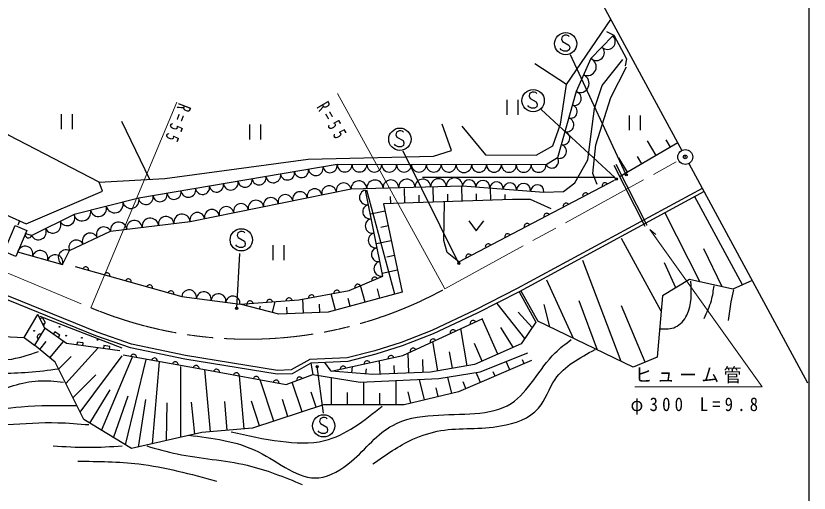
# Model space of a CAD drawing. Units: millimetres, scale not verified. Extents: x 40000 to 680000, y 20000 to 380000.
# Drawn here: x 472262 to 579000, y 250818 to 315082 of the extents above; entities that cross this region are included whole.
import ezdxf

# ---------------------------------------------------------------- set-up
doc = ezdxf.new("R2010")
doc.units = ezdxf.units.MM
doc.header["$LTSCALE"] = 1000
doc.header["$PDMODE"] = 32
doc.header["$PDSIZE"] = 500
doc.linetypes.add('CHAIN', pattern=[18.5, 12, -1.5, 3.5, -1.5])
for name, color, linetype, lineweight in [('M-BGD', 7, 'Continuous', 25), ('M-BMK', 2, 'CHAIN', 13), ('M-BMK-SRVR', 3, 'Continuous', 25), ('M-STR-HTXT', 7, 'Continuous', 13), ('M-STR-STRC', 7, 'Continuous', 25), ('M-TTL-BAND', 7, 'Continuous', 25)]:
    doc.layers.add(name, color=color, linetype=linetype, lineweight=lineweight)
doc.layers.add('M-OTRS', color=6, linetype='Continuous')
doc.styles.add('ＭＳ ゴシック', font='')
doc.styles.get('ＭＳ ゴシック').set_extended_font_data('MS Gothic')

msp = doc.modelspace()

# ---------------------------------------------------------------- linework, layer by layer
at = {"layer": 'M-BGD'}
for p, q in [((552585, 312375), (549645, 309324)), ((546369, 305859), (542095, 308625)), ((549645, 309324), (547648, 304886)), ((547648, 304886), (545152, 295954)), ((538345, 303769), (538345, 301769)), ((539865, 301769), (539865, 303769)), ((478374, 301847), (478374, 299847)), ((479894, 299847), (479894, 301847)), ((554772, 301672), (554772, 299672)), ((556292, 299672), (556292, 301672)), ((490300, 293067), (486518, 300836)), ((503713, 300449), (503713, 298449)), ((505233, 298449), (505233, 300449)), ((561314, 297964), (553577, 293456)), ((558413, 296274), (557267, 298239)), ((560347, 297401), (559773, 298387)), ((545152, 295954), (543598, 295011)), ((554544, 294019), (553406, 295972)), ((556478, 295146), (555908, 296126)), ((515472, 295067), (488801, 290518)), ((543598, 295011), (515472, 295067)), ((556920, 286739), (552760, 294934)), ((557188, 286875), (553027, 295069)), ((552855, 293299), (526991, 293299)), ((531871, 281974), (552822, 292953)), ((495695, 287411), (517372, 291794)), ((517372, 291794), (532350, 292182)), ((521645, 280046), (519298, 291612)), ((523247, 277599), (519477, 291620)), ((524621, 289866), (524554, 291841)), ((528476, 289996), (528408, 292010)), ((532332, 290127), (532262, 292178)), ((532350, 292182), (543321, 291350)), ((536187, 290257), (536131, 291895)), ((564616, 291856), (539734, 278376)), ((564854, 291416), (539972, 277937)), ((488801, 290518), (480103, 288354)), ((522694, 289801), (522661, 290779)), ((526549, 289931), (526515, 290928)), ((530404, 290061), (530370, 291078)), ((534259, 290192), (534228, 291117)), ((538114, 290322), (538090, 291035)), ((570034, 278867), (563577, 290788)), ((480103, 288354), (474389, 285525)), ((521939, 288776), (519959, 288358)), ((564350, 279241), (559639, 288509)), ((472768, 287484), (472507, 286904)), ((484988, 286080), (495695, 287411)), ((479496, 283472), (484988, 286080)), ((522358, 286793), (521360, 286582)), ((474389, 285525), (473551, 285750)), ((559092, 275306), (553753, 285110)), ((506859, 284197), (506859, 282197)), ((508379, 282197), (508379, 284197)), ((522777, 284809), (520765, 284384)), ((472503, 283305), (478553, 281586)), ((478553, 281586), (479496, 283472)), ((567285, 278596), (564820, 283700)), ((523196, 282826), (522182, 282612)), ((553729, 268535), (548564, 282152)), ((561076, 278467), (559556, 281835)), ((480244, 281334), (494575, 277311)), ((523616, 280843), (521571, 280411)), ((519258, 276526), (518654, 278772)), ((547315, 271644), (543706, 279496)), ((515268, 275454), (514673, 277666)), ((521252, 277063), (520912, 278326)), ((539963, 277932), (542242, 273831)), ((540225, 278078), (542505, 273976)), ((494575, 277311), (502453, 276275)), ((506784, 275158), (507163, 276626)), ((510961, 275060), (510888, 276965)), ((517263, 275990), (516987, 277017)), ((550522, 270090), (548046, 276711)), ((503319, 276052), (503395, 276345)), ((505052, 275605), (505165, 276045)), ((508754, 274976), (508720, 275858)), ((513168, 275144), (513125, 276257)), ((540738, 271647), (537011, 276338)), ((544108, 273199), (543349, 276239)), ((556945, 268435), (553746, 276052)), ((473383, 271790), (475222, 274855)), ((475474, 274665), (486514, 270376)), ((541741, 273103), (539850, 275177)), ((537108, 269532), (534997, 274295)), ((476168, 273025), (474779, 270729)), ((532990, 267973), (532121, 272966)), ((539194, 270457), (537527, 273112)), ((473383, 271790), (474779, 270729)), ((475466, 270163), (476338, 271221)), ((476841, 269030), (478660, 271238)), ((529033, 267285), (528348, 271223)), ((478977, 265568), (483291, 270320)), ((535022, 268607), (533973, 270972)), ((478011, 267498), (479699, 269206)), ((480907, 261706), (486553, 269288)), ((483795, 259268), (487957, 269164)), ((525141, 266992), (525028, 269689)), ((531011, 267629), (530623, 269862)), ((487002, 257305), (489815, 268834)), ((490651, 257462), (491590, 268504)), ((514678, 267222), (513838, 268410)), ((521270, 266831), (521193, 268670)), ((523205, 266911), (523160, 268004)), ((527076, 267073), (527003, 268820)), ((538708, 267403), (538224, 268539)), ((540672, 268241), (540440, 268785)), ((494447, 258326), (494480, 267884)), ((498429, 259072), (497703, 267452)), ((515615, 267150), (515626, 267292)), ((517490, 267006), (517556, 267861)), ((519365, 266862), (519420, 267575)), ((534781, 265728), (534210, 267067)), ((536745, 266566), (536492, 267158)), ((479942, 263637), (483043, 266770)), ((502966, 259465), (502349, 266603)), ((506963, 260505), (505122, 266096)), ((514728, 262704), (514728, 266372)), ((523419, 262704), (523419, 265967)), ((527255, 263367), (526592, 266117)), ((530920, 264250), (530392, 266438)), ((532818, 264890), (532430, 265800)), ((482192, 260250), (484947, 264750)), ((510779, 261762), (509461, 265765)), ((519073, 262704), (519073, 265763)), ((529087, 263809), (528798, 265008)), ((485399, 258286), (487379, 263921)), ((512687, 262390), (512017, 264425)), ((516901, 262704), (516901, 264361)), ((521246, 262704), (521246, 264285)), ((525422, 262925), (525048, 264476)), ((488753, 257030), (489732, 263425)), ((492549, 257894), (492622, 262971)), ((496345, 258758), (495884, 263054)), ((500697, 259268), (500362, 263148)), ((505055, 259877), (503963, 263192)), ((508871, 261133), (508122, 263409))]:
    msp.add_line(p, q, dxfattribs=at)
for points in [[(406592, 330110), (405587, 317539), (406760, 314270), (443049, 300861), (473668, 287078)], [(532290, 300244), (535474, 296389), (542263, 296305), (544526, 297562), (545531, 300495), (546369, 305859), (552330, 314588)], [(551733, 312983), (552739, 312480), (554415, 309295), (554247, 308373)], [(543321, 291350), (545950, 291444), (547459, 292617), (549219, 295718), (550141, 302591), (551146, 305691), (553912, 309211)], [(550476, 292366), (549889, 293875), (550308, 297730), (552320, 304099), (554415, 308206)], [(473668, 287078), (483931, 291461), (483487, 292681), (471283, 299005), (464792, 302889), (461575, 306994)], [(483487, 292681), (492308, 293180), (511592, 295788), (528457, 296176), (530898, 296953), (529622, 300503)], [(539963, 277932), (534349, 275036), (528423, 272251), (524261, 270646), (520692, 269515), (516911, 268555), (511970, 268322), (509429, 266904), (507430, 266840), (494978, 268856), (487677, 270399), (483017, 272007), (432140, 292676)], [(539734, 278376), (534128, 275485), (528227, 272711), (524096, 271118), (520555, 269997), (516837, 269052), (511829, 268816), (509291, 267400), (507462, 267341), (495069, 269347), (487811, 270882), (483192, 272475), (432779, 292956)], [(551867, 292452), (551794, 292522), (551715, 292571), (551607, 292605), (551514, 292610), (551414, 292594), (551300, 292534), (551230, 292462), (551182, 292382), (551148, 292274), (551142, 292181), (551159, 292081)], [(539078, 290355), (521730, 289768), (524244, 277867), (514271, 275186), (507650, 274934), (502453, 276275)], [(544274, 289098), (541508, 290355), (539078, 290355)], [(549248, 291080), (549175, 291150), (549096, 291199), (548988, 291232), (548895, 291238), (548795, 291222), (548681, 291162), (548611, 291089), (548563, 291010), (548529, 290902), (548523, 290808), (548540, 290709)], [(531871, 281974), (530278, 283231), (529859, 284823), (529939, 290046)], [(546629, 289707), (546556, 289778), (546477, 289826), (546369, 289860), (546276, 289865), (546176, 289849), (546062, 289790), (545992, 289717), (545944, 289637), (545910, 289529), (545904, 289436), (545921, 289336)], [(544010, 288335), (543937, 288405), (543858, 288454), (543750, 288488), (543657, 288493), (543557, 288477), (543443, 288417), (543373, 288345), (543325, 288265), (543291, 288157), (543285, 288064), (543302, 287964)], [(533212, 287492), (534212, 286132), (535212, 287492)], [(541391, 286963), (541318, 287033), (541239, 287082), (541131, 287115), (541038, 287121), (540938, 287104), (540824, 287045), (540754, 286972), (540706, 286893), (540672, 286785), (540667, 286691), (540683, 286591)], [(538772, 285590), (538699, 285661), (538620, 285709), (538512, 285743), (538419, 285748), (538319, 285732), (538205, 285673), (538135, 285600), (538087, 285520), (538053, 285412), (538048, 285319), (538064, 285219)], [(536153, 284218), (536080, 284288), (536001, 284337), (535893, 284371), (535800, 284376), (535700, 284360), (535586, 284300), (535516, 284227), (535468, 284148), (535434, 284040), (535429, 283947), (535445, 283847)], [(533534, 282846), (533461, 282916), (533382, 282965), (533274, 282998), (533181, 283004), (533081, 282987), (532967, 282928), (532897, 282855), (532849, 282775), (532815, 282667), (532810, 282574), (532826, 282474)], [(482062, 280824), (482057, 280925), (482033, 281015), (481977, 281113), (481913, 281181), (481830, 281238), (481706, 281273), (481605, 281268), (481515, 281243), (481417, 281188), (481349, 281124), (481292, 281040)], [(484929, 280019), (484924, 280120), (484899, 280210), (484844, 280309), (484780, 280377), (484696, 280433), (484573, 280468), (484472, 280463), (484382, 280439), (484283, 280383), (484215, 280319), (484158, 280235)], [(487795, 279215), (487790, 279316), (487765, 279406), (487710, 279504), (487646, 279572), (487562, 279629), (487439, 279664), (487338, 279659), (487248, 279634), (487149, 279579), (487081, 279515), (487025, 279431)], [(502453, 276275), (510331, 276862), (517119, 278119), (521645, 280046)], [(520882, 279721), (520815, 279797), (520739, 279852), (520634, 279894), (520542, 279907), (520441, 279899), (520323, 279849), (520247, 279781), (520192, 279706), (520150, 279601), (520137, 279509), (520146, 279408)], [(490661, 278410), (490656, 278511), (490632, 278601), (490576, 278700), (490512, 278768), (490428, 278824), (490305, 278859), (490204, 278854), (490114, 278829), (490015, 278774), (489947, 278710), (489891, 278626)], [(518619, 278757), (518552, 278833), (518476, 278888), (518371, 278930), (518279, 278943), (518178, 278935), (518060, 278885), (517984, 278818), (517930, 278742), (517887, 278637), (517875, 278545), (517883, 278444)], [(571315, 279460), (568753, 278273), (562883, 279564), (559270, 277370), (558558, 269113), (555333, 267758), (542505, 273976)], [(493527, 277606), (493522, 277707), (493498, 277797), (493442, 277895), (493378, 277963), (493294, 278020), (493171, 278054), (493070, 278050), (492980, 278025), (492882, 277970), (492814, 277905), (492757, 277822)], [(515816, 277877), (515767, 277966), (515705, 278036), (515612, 278100), (515524, 278133), (515424, 278147), (515298, 278123), (515210, 278074), (515140, 278013), (515076, 277919), (515043, 277832), (515029, 277732)], [(504165, 276402), (504126, 276496), (504072, 276572), (503986, 276646), (503903, 276688), (503805, 276713), (503677, 276703), (503584, 276664), (503508, 276610), (503434, 276525), (503392, 276441), (503367, 276343)], [(506791, 276598), (506752, 276691), (506698, 276768), (506612, 276841), (506529, 276883), (506431, 276908), (506303, 276899), (506210, 276860), (506134, 276806), (506060, 276720), (506018, 276637), (505993, 276539)], [(509417, 276794), (509378, 276887), (509324, 276963), (509238, 277037), (509155, 277079), (509057, 277104), (508929, 277094), (508836, 277055), (508760, 277001), (508686, 276916), (508644, 276832), (508619, 276734)], [(512421, 277249), (512372, 277337), (512311, 277407), (512217, 277471), (512130, 277504), (512030, 277518), (511904, 277495), (511815, 277446), (511745, 277384), (511681, 277291), (511649, 277203), (511635, 277103)], [(448757, 275197), (456128, 274527), (464001, 272237), (473383, 271790)], [(486261, 269997), (479070, 270944), (476168, 273025), (475222, 274855)], [(475879, 273585), (476234, 273768), (475867, 274479), (475511, 274295)], [(514678, 267222), (524329, 269367), (535116, 274350)], [(542242, 273831), (540237, 270919), (533979, 268145), (528044, 267113), (520302, 266790), (514678, 267222)], [(534131, 273895), (534062, 273969), (533985, 274021), (533878, 274060), (533786, 274070), (533685, 274059), (533569, 274005), (533495, 273936), (533443, 273859), (533404, 273753), (533394, 273660), (533405, 273559)], [(475681, 272220), (475582, 272242), (475489, 272242), (475379, 272215), (475296, 272172), (475219, 272106), (475153, 271997), (475131, 271898), (475130, 271805), (475157, 271695), (475201, 271612), (475266, 271535)], [(477944, 271751), (478177, 272076), (477527, 272543), (477294, 272218)], [(531434, 272649), (531365, 272723), (531288, 272775), (531182, 272814), (531089, 272824), (530988, 272813), (530872, 272759), (530798, 272690), (530746, 272613), (530707, 272507), (530697, 272414), (530708, 272313)], [(481264, 270655), (481317, 271051), (480523, 271156), (480471, 270759)], [(528738, 271403), (528668, 271477), (528591, 271529), (528485, 271568), (528392, 271578), (528292, 271567), (528175, 271513), (528102, 271444), (528049, 271367), (528010, 271261), (528000, 271168), (528011, 271068)], [(541653, 268660), (531836, 264471), (524506, 262704), (513641, 262704), (504101, 259563), (497294, 258974), (487804, 256814), (481390, 260741), (477529, 268464), (474779, 270729)], [(484860, 270182), (484912, 270578), (484119, 270683), (484067, 270286)], [(526041, 270157), (525972, 270231), (525894, 270283), (525788, 270322), (525695, 270333), (525595, 270321), (525479, 270268), (525405, 270198), (525353, 270121), (525313, 270015), (525303, 269922), (525315, 269822)], [(486703, 269430), (497931, 267411), (508622, 265455), (512218, 266780)], [(488500, 269106), (488486, 269207), (488453, 269294), (488388, 269387), (488318, 269448), (488229, 269497), (488103, 269519), (488003, 269505), (487916, 269472), (487823, 269407), (487761, 269337), (487713, 269248)], [(491307, 268602), (491293, 268702), (491260, 268789), (491195, 268882), (491125, 268944), (491036, 268992), (490910, 269015), (490810, 269000), (490723, 268967), (490630, 268902), (490568, 268832), (490520, 268743)], [(511970, 268322), (512218, 266780), (518602, 265741), (529182, 266238), (534745, 267155), (541159, 269707)], [(523111, 269096), (523059, 269183), (522995, 269250), (522900, 269311), (522811, 269341), (522710, 269351), (522585, 269323), (522499, 269271), (522431, 269207), (522370, 269111), (522341, 269023), (522330, 268922)], [(494114, 268097), (494100, 268197), (494067, 268285), (494002, 268377), (493932, 268439), (493843, 268487), (493717, 268510), (493617, 268495), (493530, 268462), (493437, 268398), (493376, 268328), (493327, 268239)], [(496922, 267593), (496907, 267693), (496874, 267780), (496809, 267873), (496739, 267934), (496650, 267983), (496524, 268005), (496424, 267991), (496337, 267958), (496244, 267893), (496183, 267823), (496134, 267734)], [(516677, 267666), (516625, 267753), (516561, 267820), (516465, 267881), (516377, 267911), (516276, 267921), (516151, 267893), (516064, 267841), (515997, 267777), (515936, 267682), (515906, 267593), (515896, 267492)], [(519894, 268381), (519842, 268468), (519778, 268535), (519682, 268596), (519594, 268626), (519493, 268636), (519368, 268608), (519281, 268556), (519214, 268492), (519153, 268397), (519124, 268308), (519113, 268207)], [(499661, 267095), (499647, 267195), (499614, 267282), (499550, 267375), (499480, 267437), (499391, 267486), (499265, 267509), (499165, 267494), (499078, 267462), (498985, 267397), (498923, 267327), (498874, 267239)], [(502334, 266606), (502320, 266706), (502287, 266793), (502223, 266886), (502153, 266948), (502064, 266997), (501938, 267020), (501838, 267005), (501750, 266973), (501657, 266908), (501596, 266838), (501547, 266750)], [(505007, 266117), (504992, 266217), (504960, 266304), (504895, 266397), (504825, 266459), (504736, 266508), (504611, 266531), (504510, 266517), (504423, 266484), (504330, 266419), (504268, 266349), (504220, 266261)], [(507679, 265628), (507665, 265728), (507632, 265815), (507568, 265909), (507498, 265970), (507409, 266019), (507283, 266042), (507183, 266028), (507096, 265995), (507003, 265931), (506941, 265861), (506892, 265772)], [(510795, 266256), (510732, 266335), (510659, 266394), (510557, 266441), (510465, 266458), (510364, 266455), (510244, 266411), (510165, 266348), (510106, 266275), (510059, 266172), (510041, 266081), (510045, 265980)]]:
    msp.add_lwpolyline(points, dxfattribs=at)
msp.add_lwpolyline([(470689, 283361), (472187, 286856), (473740, 286191), (472242, 282696)], close=True, dxfattribs=at)
for centre in [(476022, 273484), (478125, 273207), (474712, 272667), (479039, 272017), (481142, 271741), (483245, 271464)]:
    msp.add_circle(centre, 50, dxfattribs=at)
for centre, radius, start, end in [((551857, 311619), 1050, 226.06091, 46.06091), ((550399, 310107), 1050, 226.06091, 46.06091), ((549153, 308229), 1200, 245.77225, 65.77225), ((548147, 305995), 1250, 245.77225, 65.77225), ((547392, 303971), 950, 254.38416, 74.38416), ((546894, 302189), 900, 254.38416, 74.38416), ((546396, 300407), 950, 254.38416, 74.38416), ((545898, 298626), 900, 254.38416, 74.38416), ((545400, 296844), 950, 254.38416, 74.38416), ((544382, 295487), 900, 211.26373, 31.26373), ((512614, 294579), 1000, 189.67892, 9.67892), ((514536, 294907), 950, 189.67892, 9.67892), ((516498, 295065), 1000, 179.88699, 359.88699), ((518498, 295061), 1000, 179.88699, 359.88699), ((520498, 295057), 1000, 179.88699, 359.88699), ((522498, 295053), 1000, 179.88699, 359.88699), ((524498, 295049), 1000, 179.88699, 359.88699), ((526498, 295045), 1000, 179.88699, 359.88699), ((528498, 295041), 1000, 179.88699, 359.88699), ((530498, 295037), 1000, 179.88699, 359.88699), ((532548, 295033), 1050, 179.88699, 359.88699), ((534598, 295029), 1000, 179.88699, 359.88699), ((536598, 295025), 1000, 179.88699, 359.88699), ((538598, 295021), 1000, 179.88699, 359.88699), ((540598, 295017), 1000, 179.88699, 359.88699), ((542598, 295013), 1000, 179.88699, 359.88699), ((506896, 293604), 1000, 189.67892, 9.67892), ((508819, 293932), 950, 189.67892, 9.67892), ((510692, 294251), 950, 189.67892, 9.67892), ((501179, 292629), 1000, 189.67892, 9.67892), ((503101, 292957), 950, 189.67892, 9.67892), ((504974, 293276), 950, 189.67892, 9.67892), ((516376, 291592), 1000, 11.42949, 191.42949), ((518422, 291821), 1050, 1.48511, 181.48511), ((520571, 291877), 1100, 1.48511, 181.48511), ((522720, 291932), 1050, 1.48511, 181.48511), ((524870, 291988), 1100, 1.48511, 181.48511), ((527019, 292044), 1050, 1.48511, 181.48511), ((529118, 292098), 1050, 1.48511, 181.48511), ((531267, 292154), 1100, 1.48511, 181.48511), ((533248, 292114), 900, 355.66241, 175.66241), ((535092, 291974), 950, 355.66241, 175.66241), ((536937, 291834), 900, 355.66241, 175.66241), ((538732, 291698), 900, 355.66241, 175.66241), ((540577, 291558), 950, 355.66241, 175.66241), ((493539, 291326), 950, 189.67892, 9.67892), ((495461, 291654), 1000, 189.67892, 9.67892), ((497384, 291981), 950, 189.67892, 9.67892), ((499257, 292301), 950, 189.67892, 9.67892), ((510495, 290403), 1000, 11.42949, 191.42949), ((512456, 290800), 1000, 11.42949, 191.42949), ((514416, 291196), 1000, 11.42949, 191.42949), ((519497, 290631), 1000, 101.46953, 281.46953), ((542421, 291418), 900, 355.66241, 175.66241), ((487733, 290252), 1100, 193.96876, 13.96876), ((489744, 290678), 1000, 189.67892, 9.67892), ((491666, 291006), 950, 189.67892, 9.67892), ((506575, 289611), 1000, 11.42949, 191.42949), ((508535, 290007), 1000, 11.42949, 191.42949), ((483367, 289166), 1100, 193.96876, 13.96876), ((485550, 289709), 1150, 193.96876, 13.96876), ((500596, 288402), 1000, 11.42949, 191.42949), ((502556, 288798), 1000, 11.42949, 191.42949), ((504565, 289204), 1050, 11.42949, 191.42949), ((519885, 288720), 950, 101.46953, 281.46953), ((479162, 287888), 1050, 206.34211, 26.34211), ((481183, 288623), 1150, 193.96876, 13.96876), ((494614, 287277), 1100, 7.08848, 187.08848), ((496675, 287609), 1000, 11.42949, 191.42949), ((498635, 288006), 1000, 11.42949, 191.42949), ((477236, 286934), 1100, 206.34211, 26.34211), ((486080, 286215), 1100, 7.08848, 187.08848), ((488213, 286481), 1050, 7.08848, 187.08848), ((490347, 286746), 1100, 7.08848, 187.08848), ((492480, 287011), 1050, 7.08848, 187.08848), ((520273, 286809), 1000, 101.46953, 281.46953), ((475309, 285980), 1050, 206.34211, 26.34211), ((484103, 285660), 1000, 25.39591, 205.39591), ((473955, 285641), 450, 165.00342, 345.00342), ((482251, 284780), 1050, 25.39591, 205.39591), ((520671, 284849), 1000, 101.46953, 281.46953), ((473513, 283018), 1050, 344.13955, 164.13955), ((480399, 283901), 1000, 25.39591, 205.39591), ((475533, 282444), 1050, 344.13955, 164.13955), ((477553, 281870), 1050, 344.13955, 164.13955), ((479023, 282525), 1050, 63.43495, 243.43495), ((521058, 282937), 950, 101.46953, 281.46953), ((521446, 281026), 1000, 101.46953, 281.46953), ((495567, 277181), 1000, 352.50592, 172.50592), ((497550, 276920), 1000, 352.50592, 172.50592), ((499532, 276659), 1000, 352.50592, 172.50592), ((501466, 276405), 950, 352.50592, 172.50592)]:
    msp.add_arc(centre, radius, start, end, dxfattribs=at)
for points, knots in [([(558964, 272922), (559687, 272915), (560410, 272907), (561022, 273191), (561675, 273493), (562201, 274126), (562543, 274801), (563252, 276201), (563166, 277783), (563080, 279364)], [0, 0, 0, 0, 1, 1, 1, 2, 2, 2, 3, 3, 3, 3]), ([(564869, 274354), (565246, 275145), (565623, 275936), (565854, 276770), (566030, 277409), (566121, 278073), (566211, 278738)], [0, 0, 0, 0, 1, 1, 1, 2, 2, 2, 2]), ([(568164, 274085), (568264, 274924), (568364, 275762), (568522, 276591), (568625, 277130), (568752, 277666), (568880, 278201)], [0, 0, 0, 0, 1, 1, 1, 2, 2, 2, 2]), ([(495501, 258606), (498686, 258246), (501871, 257886), (504896, 256369), (507670, 254978), (510309, 252613), (513038, 252880), (514554, 253028), (516098, 253988), (517422, 255117), (519395, 256776), (520878, 258861), (522969, 259948), (524551, 260847), (526463, 261145), (528427, 261290), (532133, 261577), (536168, 261109), (538922, 262901), (541258, 264421), (542674, 267569), (544827, 269701), (545495, 270363), (546235, 270927), (546974, 271491)], [0, 0, 0, 0, 1, 1, 1, 2, 2, 2, 3, 3, 3, 4, 4, 4, 5, 5, 5, 6, 6, 6, 7, 7, 7, 8, 8, 8, 8]), ([(450785, 268180), (453945, 269323), (457105, 270465), (460269, 270327), (462342, 270237), (464417, 269597), (466532, 269164), (468082, 268847), (469655, 268640), (471185, 268806), (472580, 268958), (473941, 269419), (475301, 269880)], [0, 0, 0, 0, 1, 1, 1, 2, 2, 2, 3, 3, 3, 4, 4, 4, 4]), ([(520311, 254759), (522035, 255981), (523759, 257202), (525680, 258069), (526877, 258610), (528152, 259013), (529437, 259233), (532078, 259683), (534768, 259362), (537490, 259859), (539422, 260174), (541391, 260878), (542590, 262275), (543536, 263376), (544002, 264910), (544827, 266122), (546072, 267950), (548134, 269049), (550196, 270148)], [0, 0, 0, 0, 1, 1, 1, 2, 2, 2, 3, 3, 3, 4, 4, 4, 5, 5, 5, 6, 6, 6, 6]), ([(461075, 265138), (462850, 265701), (464625, 266265), (466443, 266569), (468908, 266982), (471450, 266919), (473959, 267106), (475307, 267207), (476646, 267380), (477985, 267554)], [0, 0, 0, 0, 1, 1, 1, 2, 2, 2, 3, 3, 3, 3]), ([(463364, 263348), (465132, 263611), (466901, 263875), (468643, 264333), (470853, 264914), (473021, 265809), (475264, 265943), (476385, 266010), (477524, 265887), (478664, 265764)], [0, 0, 0, 0, 1, 1, 1, 2, 2, 2, 3, 3, 3, 3]), ([(467338, 261738), (469214, 262018), (471089, 262299), (472975, 262454), (475439, 262656), (477920, 262644), (480401, 262633)], [0, 0, 0, 0, 1, 1, 1, 2, 2, 2, 2]), ([(501253, 259054), (503432, 258572), (505610, 258089), (507874, 257801), (509858, 257548), (511908, 257444), (513779, 257890), (516654, 258576), (519109, 260560), (521564, 262543)], [0, 0, 0, 0, 1, 1, 1, 2, 2, 2, 3, 3, 3, 3]), ([(471096, 260038), (473363, 260200), (475631, 260361), (477896, 260306), (479298, 260272), (480700, 260155), (482101, 260038)], [0, 0, 0, 0, 1, 1, 1, 2, 2, 2, 2]), ([(477269, 257175), (478850, 257084), (480431, 256993), (482011, 256996), (483533, 256998), (485054, 257086), (486575, 257175)], [0, 0, 0, 0, 1, 1, 1, 2, 2, 2, 2]), ([(489864, 257175), (491228, 256783), (492593, 256392), (493980, 256101), (497083, 255451), (500301, 255306), (503374, 254580), (505915, 253980), (508358, 252982), (510801, 251985)], [0, 0, 0, 0, 1, 1, 1, 2, 2, 2, 3, 3, 3, 3]), ([(480580, 255117), (483330, 255100), (486081, 255084), (488790, 254759), (492326, 254334), (495792, 253383), (499259, 252432)], [0, 0, 0, 0, 1, 1, 1, 2, 2, 2, 2])]:
    msp.add_open_spline(points, degree=3, knots=knots, dxfattribs=at)
at = {"layer": 'M-BMK'}
for p, q in [((529999, 278331), (561454, 295603)), ((469967, 280946), (482357, 275779))]:
    msp.add_line(p, q, dxfattribs=at)
msp.add_arc((503527, 326541), 55000, 247.36185, 298.77084, dxfattribs=at)
at = {"layer": 'M-BMK-SRVR'}
for p, q in [((542960, 331926), (561855, 296964)), ((562806, 295204), (578775, 265657))]:
    msp.add_line(p, q, dxfattribs=at)
msp.add_circle((562331, 296084), 1000, dxfattribs=at)
at = {"layer": 'M-OTRS'}
msp.add_point((562331, 296084), dxfattribs=at)
at = {"layer": 'M-STR-HTXT'}
for p, q in [((529999, 278331), (515560, 304628)), ((493904, 303467), (482357, 275779)), ((557567, 286303), (558376, 285652))]:
    msp.add_line(p, q, dxfattribs=at)
msp.add_lwpolyline([(557567, 286303), (572698, 265120), (555525, 265120)], dxfattribs=at)
at = {"layer": 'M-STR-STRC'}
for p, q in [((554391, 293679), (546872, 309854)), ((542946, 302456), (552855, 293299)), ((531869, 281751), (524356, 296877)), ((502350, 283085), (501970, 275708)), ((513640, 261585), (512799, 267861))]:
    msp.add_line(p, q, dxfattribs=at)
for points in [[(546721, 312291), (546601, 312411), (546361, 312471), (546121, 312471), (545761, 312291), (545701, 311931), (545821, 311631), (546661, 311151), (546781, 310851), (546721, 310491), (546421, 310311), (546001, 310311), (545641, 310491), (545521, 310671)], [(542342, 304628), (542222, 304748), (541982, 304808), (541742, 304808), (541382, 304628), (541322, 304268), (541442, 303968), (542282, 303488), (542402, 303188), (542342, 302828), (542042, 302648), (541622, 302648), (541262, 302828), (541142, 303008)], [(524416, 299428), (524296, 299548), (524056, 299608), (523816, 299608), (523456, 299428), (523396, 299068), (523516, 298768), (524356, 298288), (524476, 297988), (524416, 297628), (524116, 297448), (523696, 297448), (523336, 297628), (523216, 297808)], [(503069, 285881), (502949, 286001), (502709, 286061), (502469, 286061), (502109, 285881), (502049, 285521), (502169, 285221), (503009, 284741), (503129, 284441), (503069, 284081), (502769, 283901), (502349, 283901), (501989, 284081), (501869, 284261)], [(514153, 260839), (514033, 260959), (513793, 261019), (513553, 261019), (513193, 260839), (513133, 260479), (513253, 260179), (514093, 259699), (514213, 259399), (514153, 259039), (513853, 258859), (513433, 258859), (513073, 259039), (512953, 259219)]]:
    msp.add_lwpolyline(points, dxfattribs=at)
for centre, radius in [((546241, 311331), 1500), ((541862, 303668), 1500), ((523936, 298468), 1500), ((554391, 293679), 150), ((554391, 293679), 90), ((554391, 293679), 30), ((553057, 293129), 150), ((553057, 293129), 90), ((553057, 293129), 30), ((502589, 284921), 1500), ((531869, 281751), 150), ((531869, 281751), 90), ((531869, 281751), 30), ((501970, 275708), 150), ((501970, 275708), 90), ((501970, 275708), 30), ((512799, 267861), 150), ((512799, 267861), 90), ((512799, 267861), 30), ((513673, 259879), 1500)]:
    msp.add_circle(centre, radius, dxfattribs=at)
at = {"layer": 'M-TTL-BAND'}
msp.add_line((579000, 20000), (579000, 370000), dxfattribs=at)

# ---------------------------------------------------------------- texts
at = {"layer": 'M-STR-HTXT', "char_height": 1833, "attachment_point": 7, "style": 'ＭＳ ゴシック'}
for insert, rotation in [((494172, 303465), 248.9), ((512634, 302809), 300.6)]:
    msp.add_mtext('\\T1.65;\\W0.7;R=55', dxfattribs=dict(at, insert=insert, rotation=rotation))
for s, insert in [('\\T1.26;\\W0.95;ヒューム管', (555524, 265620)), ('\\T1.5;\\W0.9;φ300\\~L=9.8', (554977, 261371))]:
    msp.add_mtext(s, dxfattribs=dict(at, insert=insert))

doc.saveas('drawing.dxf')
